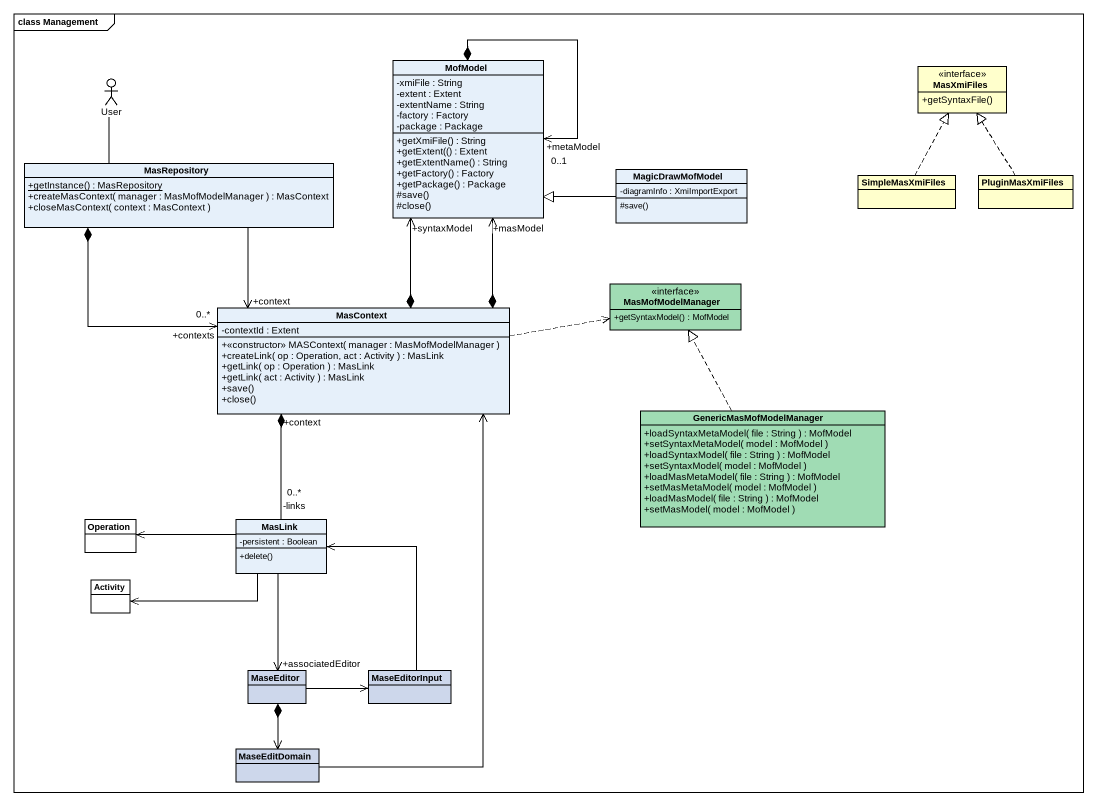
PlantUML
@startuml
mainframe class Management
allowmixing
hide circle
hide empty members
skinparam classAttributeIconSize 0
class MofModel {
  -xmiFile : String
  -extent : Extent
  -extentName : String
  -factory : Factory
  -package : Package
  +getXmiFile() : String
  +getExtent(() : Extent
  +getExtentName() : String
  +getFactory() : Factory
  +getPackage() : Package
  #save()
  #close()
}
interface MasXmiFiles #FFFFCC {
  +getSyntaxFile()
}
actor User
class MasRepository {
  {static} +getInstance() : MasRepository
  +createMasContext( manager : MasMofModelManager ) : MasContext
  +closeMasContext( context : MasContext )
}
class MagicDrawMofModel {
  -diagramInfo : XmiImportExport
  #save()
}
class SimpleMasXmiFiles #FFFFCC
class PluginMasXmiFiles #FFFFCC
class MasContext {
  -contextId : Extent
  +<<constructor>> MASContext( manager : MasMofModelManager )
  +createLink( op : Operation, act : Activity ) : MasLink
  +getLink( op : Operation ) : MasLink
  +getLink( act : Activity ) : MasLink
  +save()
  +close()
}
interface MasMofModelManager #A0DCB4 {
  +getSyntaxModel() : MofModel
}
class GenericMasMofModelManager #A0DCB4 {
  +loadSyntaxMetaModel( file : String ) : MofModel
  +setSyntaxMetaModel( model : MofModel )
  +loadSyntaxModel( file : String ) : MofModel
  +setSyntaxModel( model : MofModel )
  +loadMasMetaModel( file : String ) : MofModel
  +setMasMetaModel( model : MofModel )
  +loadMasModel( file : String ) : MofModel
  +setMasModel( model : MofModel )
}
class Operation #FFFFFF
class MasLink {
  -persistent : Boolean
  +delete()
}
class Activity #FFFFFF
class MaseEditor #CDD7EB
class MaseEditorInput #CDD7EB
class MaseEditDomain #CDD7EB
MofModel *--> "+metaModel\n0..1" MofModel
User -- MasRepository
MasRepository *--> "+contexts\n0..*" MasContext
MasRepository --> "+context" MasContext
MagicDrawMofModel -left-|> MofModel
SimpleMasXmiFiles .up.|> MasXmiFiles
PluginMasXmiFiles .up.|> MasXmiFiles
MasContext *-up-> "+masModel" MofModel
MasContext *-up-> "+syntaxModel" MofModel
MasContext .right.> MasMofModelManager
GenericMasMofModelManager .up.|> MasMofModelManager
MasLink "-links\n0..*" -up-* "+context" MasContext
MasLink -left-> Operation
MasLink -left-> Activity
MasLink --> "+associatedEditor" MaseEditor
MaseEditor -right-> MaseEditorInput
MaseEditor *--> MaseEditDomain
MaseEditorInput -up-> MasLink
MaseEditDomain -up-> MasContext
@enduml
